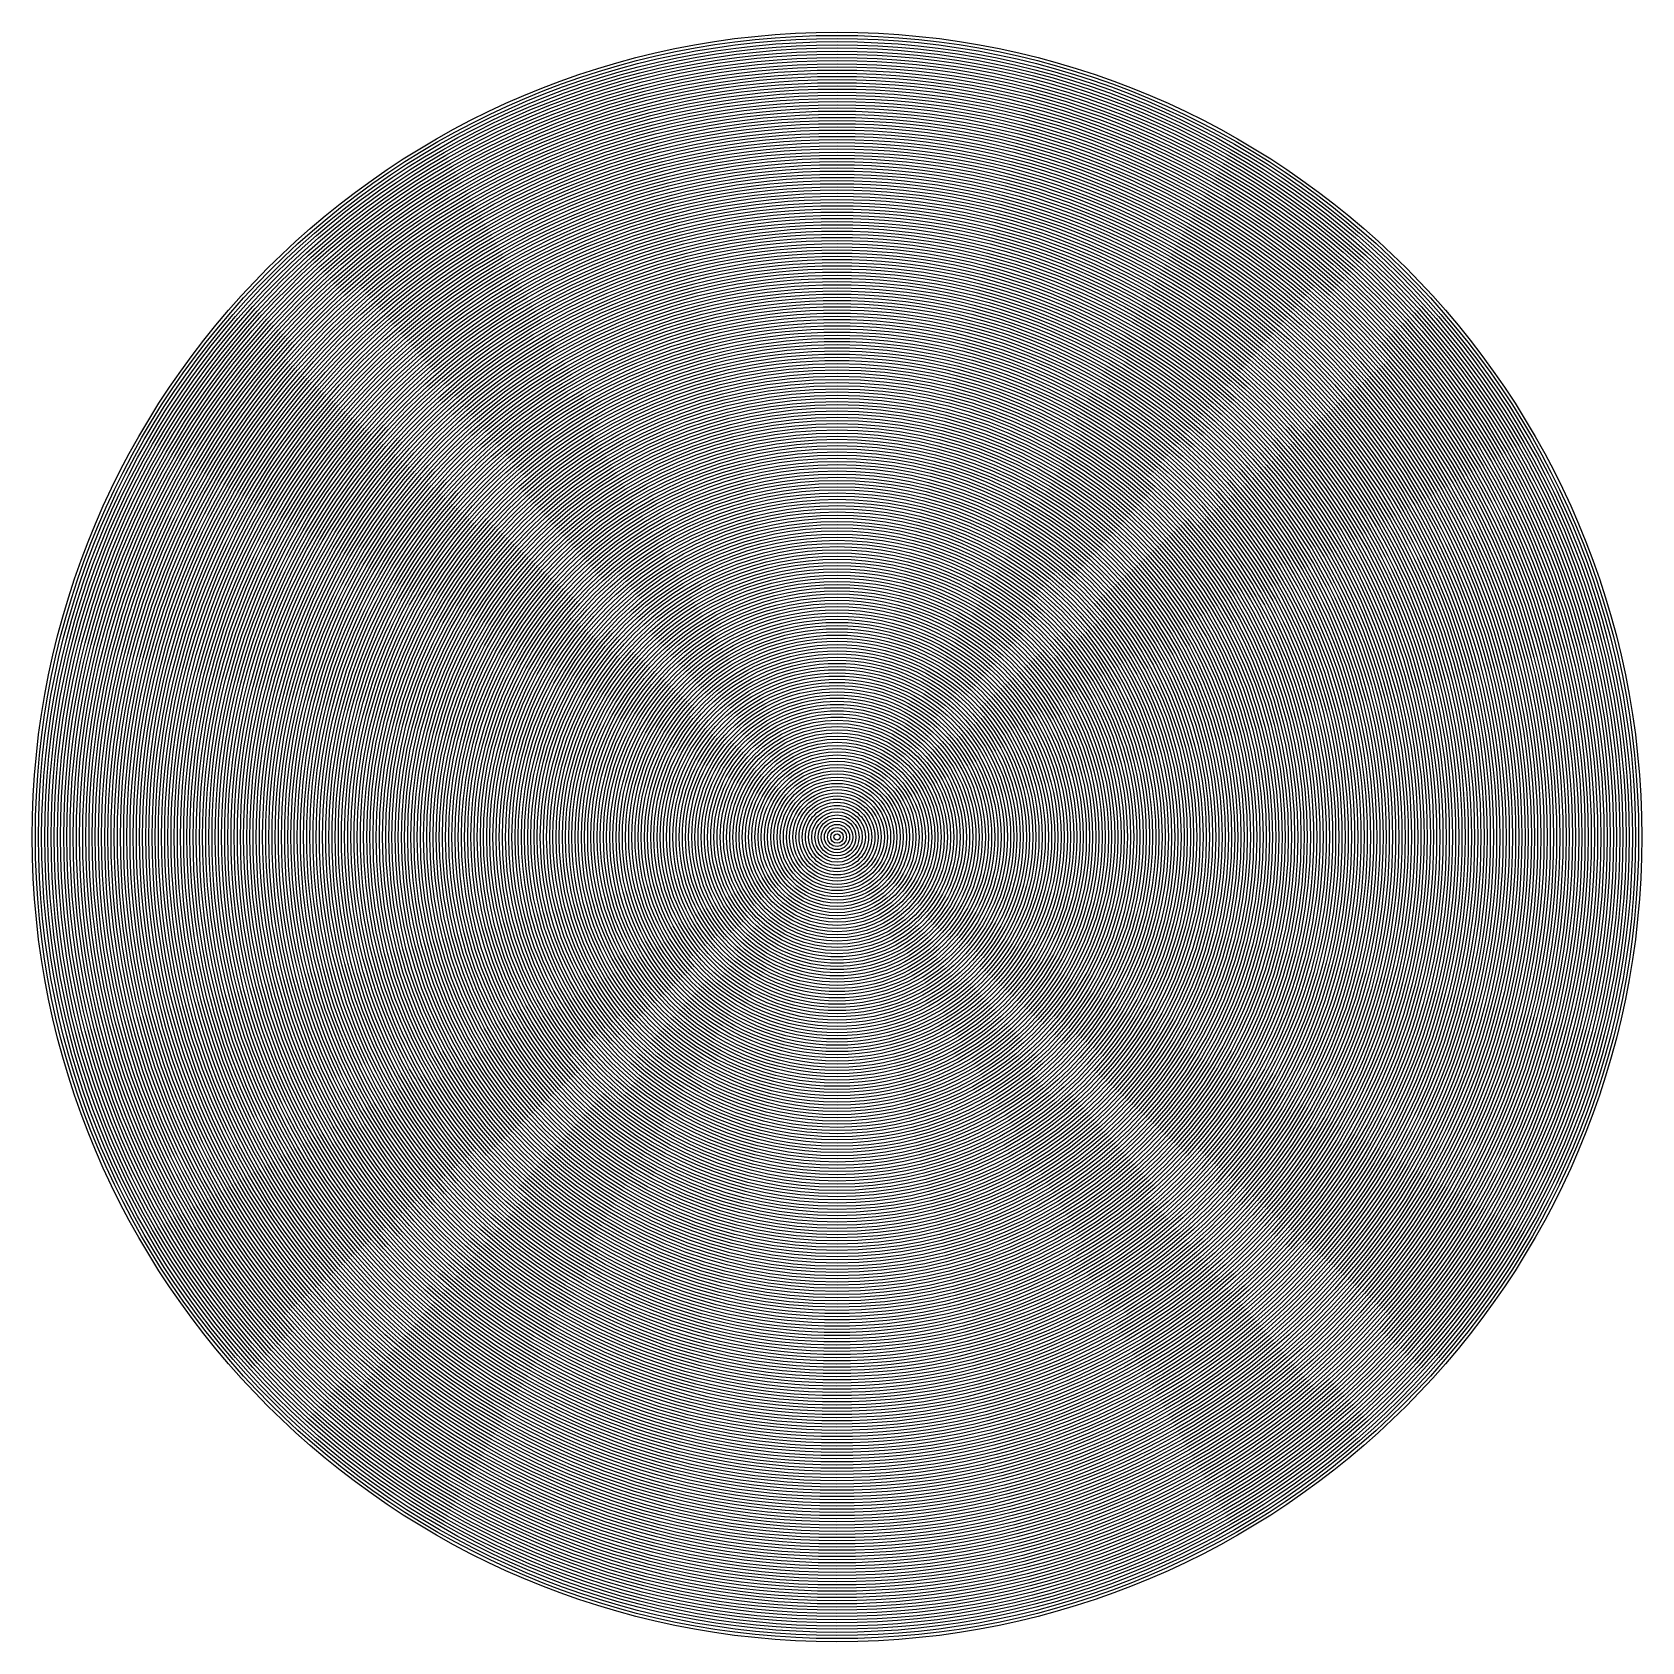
# Model space of a CAD drawing. Header units: millimetres. Extents: x -255 to 255, y -255 to 255.
import ezdxf

# ---------------------------------------------------------------- set-up
doc = ezdxf.new("R2010")
doc.units = ezdxf.units.MM

# ---------------------------------------------------------------- blocks, each defined once
blk = doc.blocks.new('*U1')
at = {"color": 255}
blk.add_circle((0, 0), 255, dxfattribs=at)
at = {"color": 254}
blk.add_circle((0, 0), 254, dxfattribs=at)
at = {"color": 253}
blk.add_circle((0, 0), 253, dxfattribs=at)
at = {"color": 252}
blk.add_circle((0, 0), 252, dxfattribs=at)
at = {"color": 251}
blk.add_circle((0, 0), 251, dxfattribs=at)
at = {"color": 250}
blk.add_circle((0, 0), 250, dxfattribs=at)
at = {"color": 249}
blk.add_circle((0, 0), 249, dxfattribs=at)
at = {"color": 248}
blk.add_circle((0, 0), 248, dxfattribs=at)
at = {"color": 247}
blk.add_circle((0, 0), 247, dxfattribs=at)
at = {"color": 246}
blk.add_circle((0, 0), 246, dxfattribs=at)
at = {"color": 245}
blk.add_circle((0, 0), 245, dxfattribs=at)
at = {"color": 244}
blk.add_circle((0, 0), 244, dxfattribs=at)
at = {"color": 243}
blk.add_circle((0, 0), 243, dxfattribs=at)
at = {"color": 242}
blk.add_circle((0, 0), 242, dxfattribs=at)
at = {"color": 241}
blk.add_circle((0, 0), 241, dxfattribs=at)
at = {"color": 240}
blk.add_circle((0, 0), 240, dxfattribs=at)
at = {"color": 239}
blk.add_circle((0, 0), 239, dxfattribs=at)
at = {"color": 238}
blk.add_circle((0, 0), 238, dxfattribs=at)
at = {"color": 237}
blk.add_circle((0, 0), 237, dxfattribs=at)
at = {"color": 236}
blk.add_circle((0, 0), 236, dxfattribs=at)
at = {"color": 235}
blk.add_circle((0, 0), 235, dxfattribs=at)
at = {"color": 234}
blk.add_circle((0, 0), 234, dxfattribs=at)
at = {"color": 233}
blk.add_circle((0, 0), 233, dxfattribs=at)
at = {"color": 232}
blk.add_circle((0, 0), 232, dxfattribs=at)
at = {"color": 231}
blk.add_circle((0, 0), 231, dxfattribs=at)
at = {"color": 230}
blk.add_circle((0, 0), 230, dxfattribs=at)
at = {"color": 229}
blk.add_circle((0, 0), 229, dxfattribs=at)
at = {"color": 228}
blk.add_circle((0, 0), 228, dxfattribs=at)
at = {"color": 227}
blk.add_circle((0, 0), 227, dxfattribs=at)
at = {"color": 226}
blk.add_circle((0, 0), 226, dxfattribs=at)
at = {"color": 225}
blk.add_circle((0, 0), 225, dxfattribs=at)
at = {"color": 224}
blk.add_circle((0, 0), 224, dxfattribs=at)
at = {"color": 223}
blk.add_circle((0, 0), 223, dxfattribs=at)
at = {"color": 222}
blk.add_circle((0, 0), 222, dxfattribs=at)
at = {"color": 221}
blk.add_circle((0, 0), 221, dxfattribs=at)
at = {"color": 220}
blk.add_circle((0, 0), 220, dxfattribs=at)
at = {"color": 219}
blk.add_circle((0, 0), 219, dxfattribs=at)
at = {"color": 218}
blk.add_circle((0, 0), 218, dxfattribs=at)
at = {"color": 217}
blk.add_circle((0, 0), 217, dxfattribs=at)
at = {"color": 216}
blk.add_circle((0, 0), 216, dxfattribs=at)
at = {"color": 215}
blk.add_circle((0, 0), 215, dxfattribs=at)
at = {"color": 214}
blk.add_circle((0, 0), 214, dxfattribs=at)
at = {"color": 213}
blk.add_circle((0, 0), 213, dxfattribs=at)
at = {"color": 212}
blk.add_circle((0, 0), 212, dxfattribs=at)
at = {"color": 211}
blk.add_circle((0, 0), 211, dxfattribs=at)
at = {"color": 210}
blk.add_circle((0, 0), 210, dxfattribs=at)
at = {"color": 209}
blk.add_circle((0, 0), 209, dxfattribs=at)
at = {"color": 208}
blk.add_circle((0, 0), 208, dxfattribs=at)
at = {"color": 207}
blk.add_circle((0, 0), 207, dxfattribs=at)
at = {"color": 206}
blk.add_circle((0, 0), 206, dxfattribs=at)
at = {"color": 205}
blk.add_circle((0, 0), 205, dxfattribs=at)
at = {"color": 204}
blk.add_circle((0, 0), 204, dxfattribs=at)
at = {"color": 203}
blk.add_circle((0, 0), 203, dxfattribs=at)
at = {"color": 202}
blk.add_circle((0, 0), 202, dxfattribs=at)
at = {"color": 201}
blk.add_circle((0, 0), 201, dxfattribs=at)
at = {"color": 200}
blk.add_circle((0, 0), 200, dxfattribs=at)
at = {"color": 199}
blk.add_circle((0, 0), 199, dxfattribs=at)
at = {"color": 198}
blk.add_circle((0, 0), 198, dxfattribs=at)
at = {"color": 197}
blk.add_circle((0, 0), 197, dxfattribs=at)
at = {"color": 196}
blk.add_circle((0, 0), 196, dxfattribs=at)
at = {"color": 195}
blk.add_circle((0, 0), 195, dxfattribs=at)
at = {"color": 194}
blk.add_circle((0, 0), 194, dxfattribs=at)
at = {"color": 193}
blk.add_circle((0, 0), 193, dxfattribs=at)
at = {"color": 192}
blk.add_circle((0, 0), 192, dxfattribs=at)
at = {"color": 191}
blk.add_circle((0, 0), 191, dxfattribs=at)
at = {"color": 190}
blk.add_circle((0, 0), 190, dxfattribs=at)
at = {"color": 189}
blk.add_circle((0, 0), 189, dxfattribs=at)
at = {"color": 188}
blk.add_circle((0, 0), 188, dxfattribs=at)
at = {"color": 187}
blk.add_circle((0, 0), 187, dxfattribs=at)
at = {"color": 186}
blk.add_circle((0, 0), 186, dxfattribs=at)
at = {"color": 185}
blk.add_circle((0, 0), 185, dxfattribs=at)
at = {"color": 184}
blk.add_circle((0, 0), 184, dxfattribs=at)
at = {"color": 183}
blk.add_circle((0, 0), 183, dxfattribs=at)
at = {"color": 182}
blk.add_circle((0, 0), 182, dxfattribs=at)
at = {"color": 181}
blk.add_circle((0, 0), 181, dxfattribs=at)
at = {"color": 180}
blk.add_circle((0, 0), 180, dxfattribs=at)
at = {"color": 179}
blk.add_circle((0, 0), 179, dxfattribs=at)
at = {"color": 178}
blk.add_circle((0, 0), 178, dxfattribs=at)
at = {"color": 177}
blk.add_circle((0, 0), 177, dxfattribs=at)
at = {"color": 176}
blk.add_circle((0, 0), 176, dxfattribs=at)
at = {"color": 175}
blk.add_circle((0, 0), 175, dxfattribs=at)
at = {"color": 174}
blk.add_circle((0, 0), 174, dxfattribs=at)
at = {"color": 173}
blk.add_circle((0, 0), 173, dxfattribs=at)
at = {"color": 172}
blk.add_circle((0, 0), 172, dxfattribs=at)
at = {"color": 171}
blk.add_circle((0, 0), 171, dxfattribs=at)
at = {"color": 170}
blk.add_circle((0, 0), 170, dxfattribs=at)
at = {"color": 169}
blk.add_circle((0, 0), 169, dxfattribs=at)
at = {"color": 168}
blk.add_circle((0, 0), 168, dxfattribs=at)
at = {"color": 167}
blk.add_circle((0, 0), 167, dxfattribs=at)
at = {"color": 166}
blk.add_circle((0, 0), 166, dxfattribs=at)
at = {"color": 165}
blk.add_circle((0, 0), 165, dxfattribs=at)
at = {"color": 164}
blk.add_circle((0, 0), 164, dxfattribs=at)
at = {"color": 163}
blk.add_circle((0, 0), 163, dxfattribs=at)
at = {"color": 162}
blk.add_circle((0, 0), 162, dxfattribs=at)
at = {"color": 161}
blk.add_circle((0, 0), 161, dxfattribs=at)
at = {"color": 160}
blk.add_circle((0, 0), 160, dxfattribs=at)
at = {"color": 159}
blk.add_circle((0, 0), 159, dxfattribs=at)
at = {"color": 158}
blk.add_circle((0, 0), 158, dxfattribs=at)
at = {"color": 157}
blk.add_circle((0, 0), 157, dxfattribs=at)
at = {"color": 156}
blk.add_circle((0, 0), 156, dxfattribs=at)
at = {"color": 155}
blk.add_circle((0, 0), 155, dxfattribs=at)
at = {"color": 154}
blk.add_circle((0, 0), 154, dxfattribs=at)
at = {"color": 153}
blk.add_circle((0, 0), 153, dxfattribs=at)
at = {"color": 152}
blk.add_circle((0, 0), 152, dxfattribs=at)
at = {"color": 151}
blk.add_circle((0, 0), 151, dxfattribs=at)
at = {"color": 150}
blk.add_circle((0, 0), 150, dxfattribs=at)
at = {"color": 149}
blk.add_circle((0, 0), 149, dxfattribs=at)
at = {"color": 148}
blk.add_circle((0, 0), 148, dxfattribs=at)
at = {"color": 147}
blk.add_circle((0, 0), 147, dxfattribs=at)
at = {"color": 146}
blk.add_circle((0, 0), 146, dxfattribs=at)
at = {"color": 145}
blk.add_circle((0, 0), 145, dxfattribs=at)
at = {"color": 144}
blk.add_circle((0, 0), 144, dxfattribs=at)
at = {"color": 143}
blk.add_circle((0, 0), 143, dxfattribs=at)
at = {"color": 142}
blk.add_circle((0, 0), 142, dxfattribs=at)
at = {"color": 141}
blk.add_circle((0, 0), 141, dxfattribs=at)
at = {"color": 140}
blk.add_circle((0, 0), 140, dxfattribs=at)
at = {"color": 139}
blk.add_circle((0, 0), 139, dxfattribs=at)
at = {"color": 138}
blk.add_circle((0, 0), 138, dxfattribs=at)
at = {"color": 137}
blk.add_circle((0, 0), 137, dxfattribs=at)
at = {"color": 136}
blk.add_circle((0, 0), 136, dxfattribs=at)
at = {"color": 135}
blk.add_circle((0, 0), 135, dxfattribs=at)
at = {"color": 134}
blk.add_circle((0, 0), 134, dxfattribs=at)
at = {"color": 133}
blk.add_circle((0, 0), 133, dxfattribs=at)
at = {"color": 132}
blk.add_circle((0, 0), 132, dxfattribs=at)
at = {"color": 131}
blk.add_circle((0, 0), 131, dxfattribs=at)
at = {"color": 130}
blk.add_circle((0, 0), 130, dxfattribs=at)
at = {"color": 129}
blk.add_circle((0, 0), 129, dxfattribs=at)
at = {"color": 128}
blk.add_circle((0, 0), 128, dxfattribs=at)
at = {"color": 127}
blk.add_circle((0, 0), 127, dxfattribs=at)
at = {"color": 126}
blk.add_circle((0, 0), 126, dxfattribs=at)
at = {"color": 125}
blk.add_circle((0, 0), 125, dxfattribs=at)
at = {"color": 124}
blk.add_circle((0, 0), 124, dxfattribs=at)
at = {"color": 123}
blk.add_circle((0, 0), 123, dxfattribs=at)
at = {"color": 122}
blk.add_circle((0, 0), 122, dxfattribs=at)
at = {"color": 121}
blk.add_circle((0, 0), 121, dxfattribs=at)
at = {"color": 120}
blk.add_circle((0, 0), 120, dxfattribs=at)
at = {"color": 119}
blk.add_circle((0, 0), 119, dxfattribs=at)
at = {"color": 118}
blk.add_circle((0, 0), 118, dxfattribs=at)
at = {"color": 117}
blk.add_circle((0, 0), 117, dxfattribs=at)
at = {"color": 116}
blk.add_circle((0, 0), 116, dxfattribs=at)
at = {"color": 115}
blk.add_circle((0, 0), 115, dxfattribs=at)
at = {"color": 114}
blk.add_circle((0, 0), 114, dxfattribs=at)
at = {"color": 113}
blk.add_circle((0, 0), 113, dxfattribs=at)
at = {"color": 112}
blk.add_circle((0, 0), 112, dxfattribs=at)
at = {"color": 111}
blk.add_circle((0, 0), 111, dxfattribs=at)
at = {"color": 110}
blk.add_circle((0, 0), 110, dxfattribs=at)
at = {"color": 109}
blk.add_circle((0, 0), 109, dxfattribs=at)
at = {"color": 108}
blk.add_circle((0, 0), 108, dxfattribs=at)
at = {"color": 107}
blk.add_circle((0, 0), 107, dxfattribs=at)
at = {"color": 106}
blk.add_circle((0, 0), 106, dxfattribs=at)
at = {"color": 105}
blk.add_circle((0, 0), 105, dxfattribs=at)
at = {"color": 104}
blk.add_circle((0, 0), 104, dxfattribs=at)
at = {"color": 103}
blk.add_circle((0, 0), 103, dxfattribs=at)
at = {"color": 102}
blk.add_circle((0, 0), 102, dxfattribs=at)
at = {"color": 101}
blk.add_circle((0, 0), 101, dxfattribs=at)
at = {"color": 100}
blk.add_circle((0, 0), 100, dxfattribs=at)
at = {"color": 99}
blk.add_circle((0, 0), 99, dxfattribs=at)
at = {"color": 98}
blk.add_circle((0, 0), 98, dxfattribs=at)
at = {"color": 97}
blk.add_circle((0, 0), 97, dxfattribs=at)
at = {"color": 96}
blk.add_circle((0, 0), 96, dxfattribs=at)
at = {"color": 95}
blk.add_circle((0, 0), 95, dxfattribs=at)
at = {"color": 94}
blk.add_circle((0, 0), 94, dxfattribs=at)
at = {"color": 93}
blk.add_circle((0, 0), 93, dxfattribs=at)
at = {"color": 92}
blk.add_circle((0, 0), 92, dxfattribs=at)
at = {"color": 91}
blk.add_circle((0, 0), 91, dxfattribs=at)
at = {"color": 90}
blk.add_circle((0, 0), 90, dxfattribs=at)
at = {"color": 89}
blk.add_circle((0, 0), 89, dxfattribs=at)
at = {"color": 88}
blk.add_circle((0, 0), 88, dxfattribs=at)
at = {"color": 87}
blk.add_circle((0, 0), 87, dxfattribs=at)
at = {"color": 86}
blk.add_circle((0, 0), 86, dxfattribs=at)
at = {"color": 85}
blk.add_circle((0, 0), 85, dxfattribs=at)
at = {"color": 84}
blk.add_circle((0, 0), 84, dxfattribs=at)
at = {"color": 83}
blk.add_circle((0, 0), 83, dxfattribs=at)
at = {"color": 82}
blk.add_circle((0, 0), 82, dxfattribs=at)
at = {"color": 81}
blk.add_circle((0, 0), 81, dxfattribs=at)
at = {"color": 80}
blk.add_circle((0, 0), 80, dxfattribs=at)
at = {"color": 79}
blk.add_circle((0, 0), 79, dxfattribs=at)
at = {"color": 78}
blk.add_circle((0, 0), 78, dxfattribs=at)
at = {"color": 77}
blk.add_circle((0, 0), 77, dxfattribs=at)
at = {"color": 76}
blk.add_circle((0, 0), 76, dxfattribs=at)
at = {"color": 75}
blk.add_circle((0, 0), 75, dxfattribs=at)
at = {"color": 74}
blk.add_circle((0, 0), 74, dxfattribs=at)
at = {"color": 73}
blk.add_circle((0, 0), 73, dxfattribs=at)
at = {"color": 72}
blk.add_circle((0, 0), 72, dxfattribs=at)
at = {"color": 71}
blk.add_circle((0, 0), 71, dxfattribs=at)
at = {"color": 70}
blk.add_circle((0, 0), 70, dxfattribs=at)
at = {"color": 69}
blk.add_circle((0, 0), 69, dxfattribs=at)
at = {"color": 68}
blk.add_circle((0, 0), 68, dxfattribs=at)
at = {"color": 67}
blk.add_circle((0, 0), 67, dxfattribs=at)
at = {"color": 66}
blk.add_circle((0, 0), 66, dxfattribs=at)
at = {"color": 65}
blk.add_circle((0, 0), 65, dxfattribs=at)
at = {"color": 64}
blk.add_circle((0, 0), 64, dxfattribs=at)
at = {"color": 63}
blk.add_circle((0, 0), 63, dxfattribs=at)
at = {"color": 62}
blk.add_circle((0, 0), 62, dxfattribs=at)
at = {"color": 61}
blk.add_circle((0, 0), 61, dxfattribs=at)
at = {"color": 60}
blk.add_circle((0, 0), 60, dxfattribs=at)
at = {"color": 59}
blk.add_circle((0, 0), 59, dxfattribs=at)
at = {"color": 58}
blk.add_circle((0, 0), 58, dxfattribs=at)
at = {"color": 57}
blk.add_circle((0, 0), 57, dxfattribs=at)
at = {"color": 56}
blk.add_circle((0, 0), 56, dxfattribs=at)
at = {"color": 55}
blk.add_circle((0, 0), 55, dxfattribs=at)
at = {"color": 54}
blk.add_circle((0, 0), 54, dxfattribs=at)
at = {"color": 53}
blk.add_circle((0, 0), 53, dxfattribs=at)
at = {"color": 52}
blk.add_circle((0, 0), 52, dxfattribs=at)
at = {"color": 51}
blk.add_circle((0, 0), 51, dxfattribs=at)
at = {"color": 50}
blk.add_circle((0, 0), 50, dxfattribs=at)
at = {"color": 49}
blk.add_circle((0, 0), 49, dxfattribs=at)
at = {"color": 48}
blk.add_circle((0, 0), 48, dxfattribs=at)
at = {"color": 47}
blk.add_circle((0, 0), 47, dxfattribs=at)
at = {"color": 46}
blk.add_circle((0, 0), 46, dxfattribs=at)
at = {"color": 45}
blk.add_circle((0, 0), 45, dxfattribs=at)
at = {"color": 44}
blk.add_circle((0, 0), 44, dxfattribs=at)
at = {"color": 43}
blk.add_circle((0, 0), 43, dxfattribs=at)
at = {"color": 42}
blk.add_circle((0, 0), 42, dxfattribs=at)
at = {"color": 41}
blk.add_circle((0, 0), 41, dxfattribs=at)
at = {"color": 40}
blk.add_circle((0, 0), 40, dxfattribs=at)
at = {"color": 39}
blk.add_circle((0, 0), 39, dxfattribs=at)
at = {"color": 38}
blk.add_circle((0, 0), 38, dxfattribs=at)
at = {"color": 37}
blk.add_circle((0, 0), 37, dxfattribs=at)
at = {"color": 36}
blk.add_circle((0, 0), 36, dxfattribs=at)
at = {"color": 35}
blk.add_circle((0, 0), 35, dxfattribs=at)
at = {"color": 34}
blk.add_circle((0, 0), 34, dxfattribs=at)
at = {"color": 33}
blk.add_circle((0, 0), 33, dxfattribs=at)
at = {"color": 32}
blk.add_circle((0, 0), 32, dxfattribs=at)
at = {"color": 31}
blk.add_circle((0, 0), 31, dxfattribs=at)
at = {"color": 30}
blk.add_circle((0, 0), 30, dxfattribs=at)
at = {"color": 29}
blk.add_circle((0, 0), 29, dxfattribs=at)
at = {"color": 28}
blk.add_circle((0, 0), 28, dxfattribs=at)
at = {"color": 27}
blk.add_circle((0, 0), 27, dxfattribs=at)
at = {"color": 26}
blk.add_circle((0, 0), 26, dxfattribs=at)
at = {"color": 25}
blk.add_circle((0, 0), 25, dxfattribs=at)
at = {"color": 24}
blk.add_circle((0, 0), 24, dxfattribs=at)
at = {"color": 23}
blk.add_circle((0, 0), 23, dxfattribs=at)
at = {"color": 22}
blk.add_circle((0, 0), 22, dxfattribs=at)
at = {"color": 21}
blk.add_circle((0, 0), 21, dxfattribs=at)
at = {"color": 20}
blk.add_circle((0, 0), 20, dxfattribs=at)
at = {"color": 19}
blk.add_circle((0, 0), 19, dxfattribs=at)
at = {"color": 18}
blk.add_circle((0, 0), 18, dxfattribs=at)
at = {"color": 17}
blk.add_circle((0, 0), 17, dxfattribs=at)
at = {"color": 16}
blk.add_circle((0, 0), 16, dxfattribs=at)
at = {"color": 15}
blk.add_circle((0, 0), 15, dxfattribs=at)
at = {"color": 14}
blk.add_circle((0, 0), 14, dxfattribs=at)
at = {"color": 13}
blk.add_circle((0, 0), 13, dxfattribs=at)
at = {"color": 12}
blk.add_circle((0, 0), 12, dxfattribs=at)
at = {"color": 11}
blk.add_circle((0, 0), 11, dxfattribs=at)
at = {"color": 10}
blk.add_circle((0, 0), 10, dxfattribs=at)
at = {"color": 9}
blk.add_circle((0, 0), 9, dxfattribs=at)
at = {"color": 8}
blk.add_circle((0, 0), 8, dxfattribs=at)
at = {"color": 7}
blk.add_circle((0, 0), 7, dxfattribs=at)
at = {"color": 6}
blk.add_circle((0, 0), 6, dxfattribs=at)
at = {"color": 5}
blk.add_circle((0, 0), 5, dxfattribs=at)
at = {"color": 4}
blk.add_circle((0, 0), 4, dxfattribs=at)
at = {"color": 3}
blk.add_circle((0, 0), 3, dxfattribs=at)
at = {"color": 2}
blk.add_circle((0, 0), 2, dxfattribs=at)
at = {"color": 1}
blk.add_circle((0, 0), 1, dxfattribs=at)

msp = doc.modelspace()

# ---------------------------------------------------------------- block references
msp.add_blockref('*U1', (0, 0))

doc.saveas('drawing.dxf')
